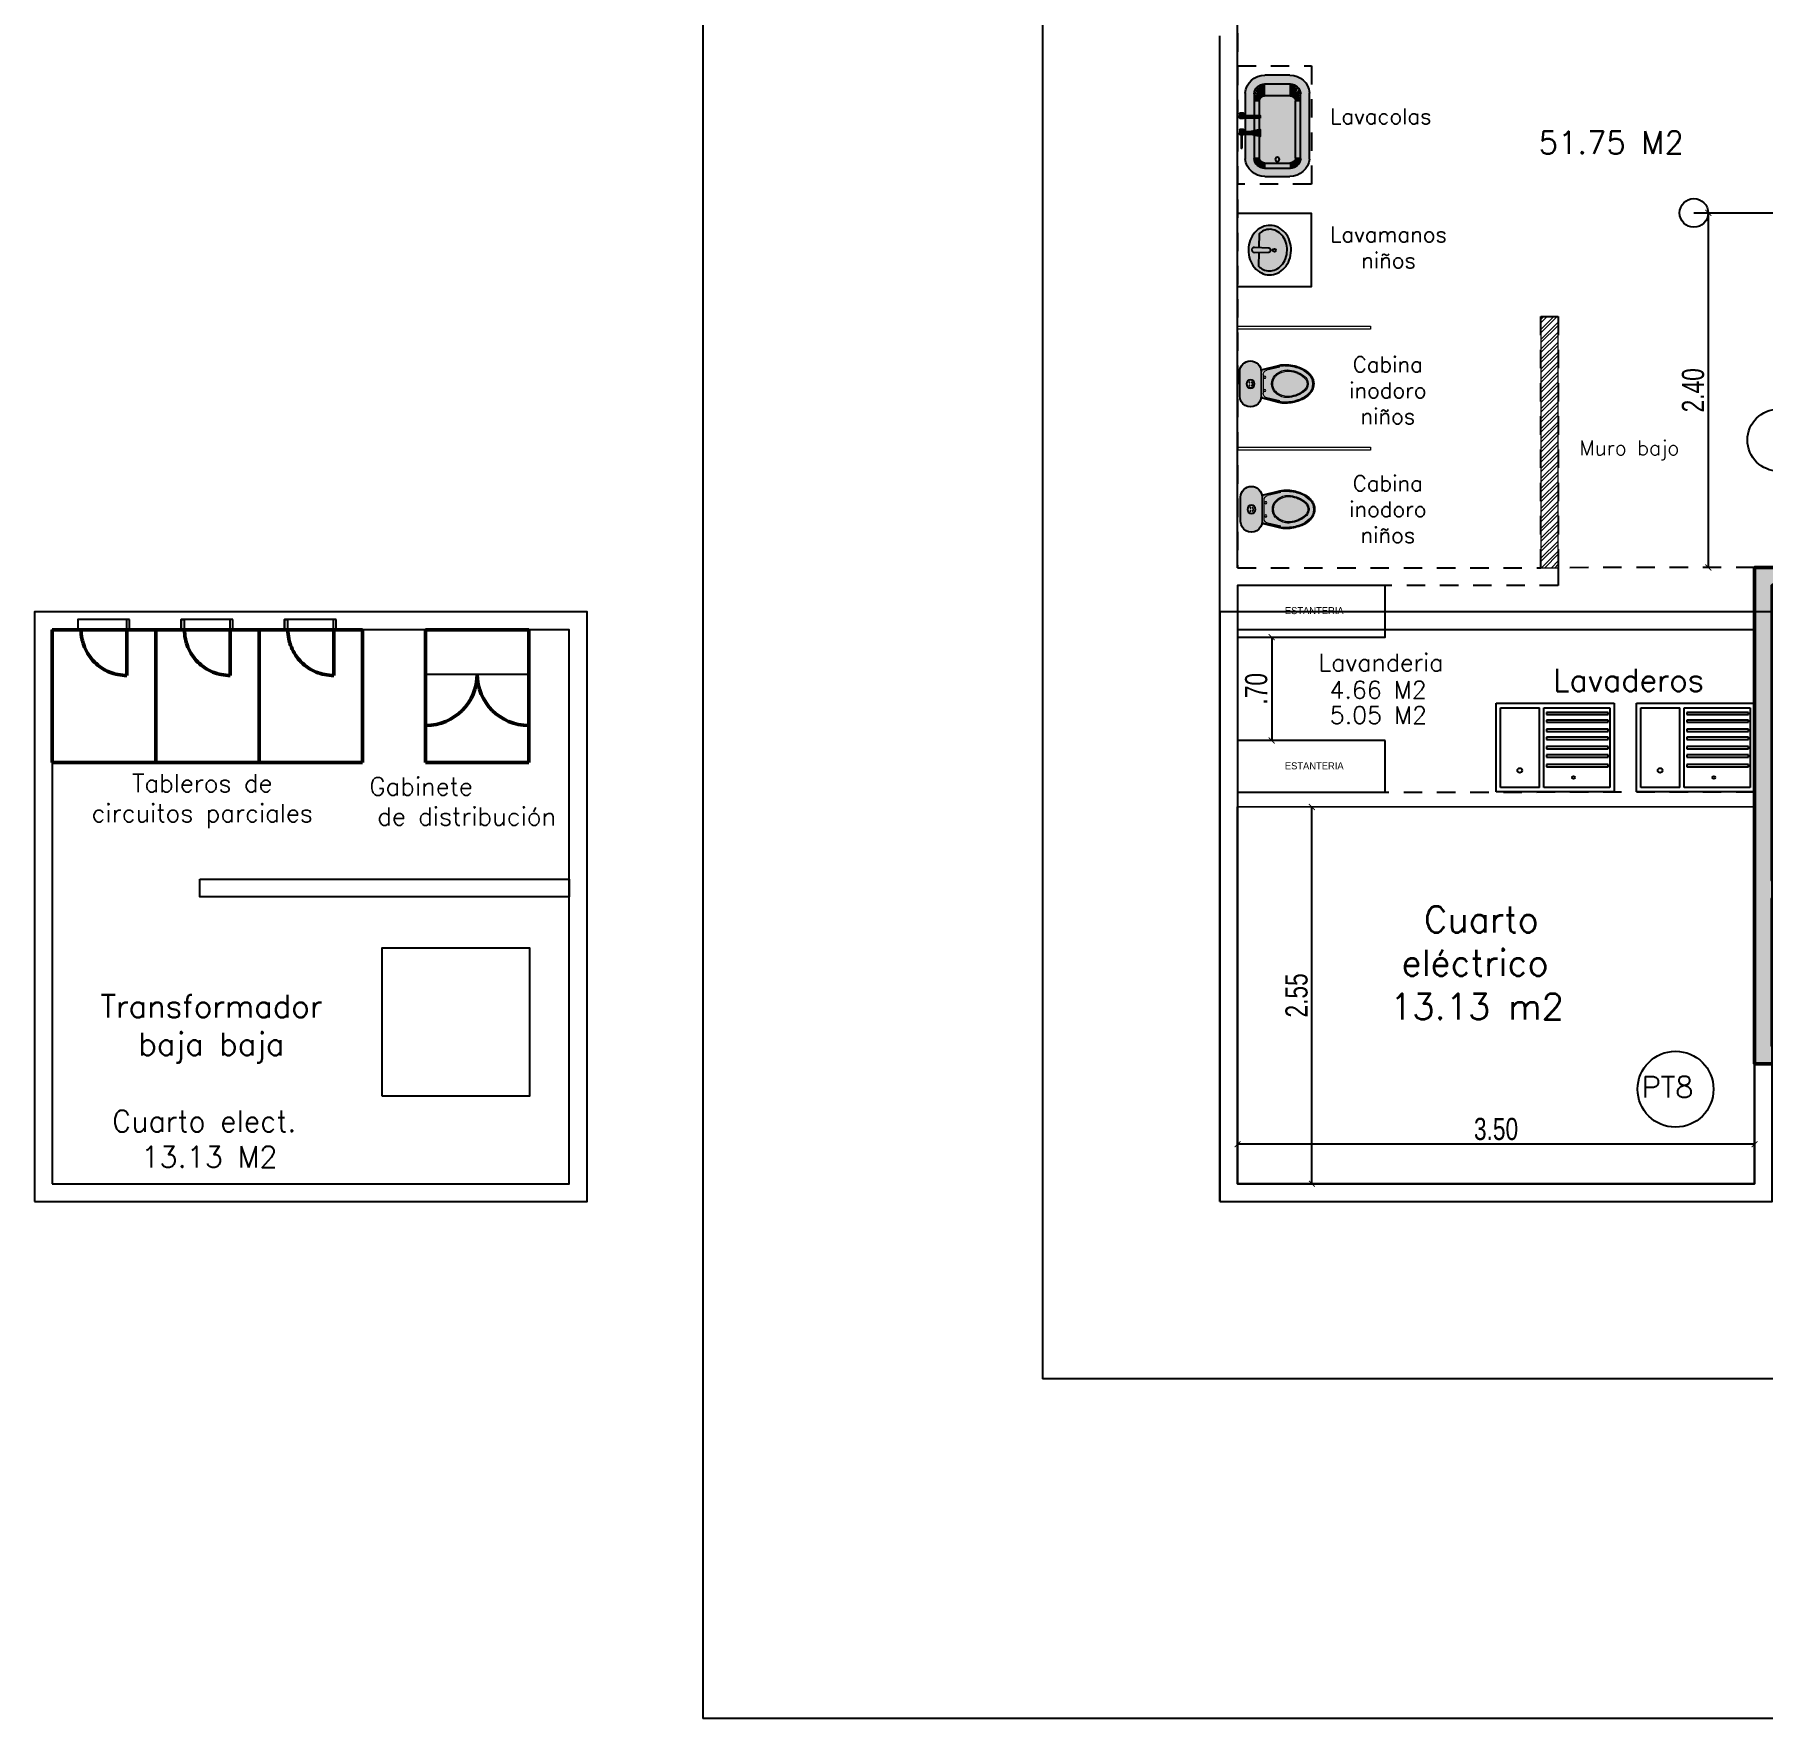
# Model space of a CAD drawing. Header units: metres. Extents: x 167 to 250, y 44 to 219.
# Drawn here: x 167.15 to 178.85, y 95.22 to 106.63 of the extents above; entities that cross this region are included whole.
import ezdxf

# ---------------------------------------------------------------- set-up
doc = ezdxf.new("R2010")
doc.units = ezdxf.units.M
for name, pattern in [('06-PT1-01$0$HIDDEN2', [0.1875, 0.125, -0.0625]), ('CONTINUA', [0]), ('HIDDEN', [9.525, 6.35, -3.175])]:
    doc.linetypes.add(name, pattern=pattern)
for name, color, linetype, lineweight in [('08', 8, 'Continuous', 0), ('A-CARP-MET', 166, 'Continuous', 13), ('A-MURO', 7, 'Continuous', 50), ('A-PLAN-ACHU1', 105, 'Continuous', 9), ('A-PLAN-ACHU5', 252, 'Continuous', 5), ('A_25-ACHURADO', 253, 'Continuous', 13), ('A_ACHURADO', 253, 'Continuous', 13), ('muros', 5, 'Continuous', 25), ('puntea', 253, '06-PT1-01$0$HIDDEN2', 25)]:
    doc.layers.add(name, color=color, linetype=linetype, lineweight=lineweight)
doc.layers.add('A_MOBILIARIO', color=8, linetype='Continuous')
doc.layers.add('A_TEXTO', color=130, linetype='Continuous')
doc.styles.add('CORDENADAS', font='romans.shx', dxfattribs={"height": 1})
doc.styles.add('ING_75', font='swisscl.ttf', dxfattribs={"height": 0.15})
doc.dimstyles.new('ESC_1_75_ING', dxfattribs={"dimtxt": 0.15, "dimasz": 0.04, "dimexe": 0, "dimexo": 0, "dimgap": 0.0263, "dimtad": 1, "dimzin": 4, "dimdsep": 46, "dimtxsty": 'ING_75', "dimblk": 'ARCHTICK', "dimcen": 0.06, "dimse1": 1, "dimse2": 1, "dimclrd": 256, "dimclre": 2, "dimclrt": 1, "dimadec": 0, "dimazin": 0, "dimtfac": 1, "dimtix": 1, "dimtmove": 2, "dimatfit": 3, "dimldrblk": 'ARCHTICK', "dimfxl": 0, "dimtvp": 1.75, "dimtolj": 1, "dimtzin": 4, "dimarcsym": 0})
pattern_1 = [(0, (0, -0.231), (0, 6.985), [5.08, -1.905]), (90, (0, -0.231), (-6.985, 4e-16), [5.08, -1.905])]
pattern_2 = [(0, (0, 0), (0, 6.985), [5.08, -1.905]), (90, (0, 0), (-6.985, 4e-16), [5.08, -1.905])]
pattern_3 = [(0, (5e-13, -0.625), (0, 6.985), [5.08, -1.905]), (90, (5e-13, -0.625), (-6.985, 4e-16), [5.08, -1.905])]

# ---------------------------------------------------------------- blocks, each defined once
blk = doc.blocks.new('Lavamanos')
at = {"layer": 'A_25-ACHURADO', "lineweight": 0, "true_color": 0xfffffe}
h = blk.add_hatch(color=7, dxfattribs=at)
edge = h.paths.add_edge_path()
edge.add_arc((-0.013, -0.261), 0.258, 109.6071, 130.6955)
edge.add_arc((-0.034, -0.237), 0.227, 130.6955, 154.2825)
edge.add_arc((-0.066, -0.221), 0.191, 154.2825, 180)
edge.add_arc((-0.066, -0.221), 0.191, 180, 205.7175)
edge.add_arc((-0.034, -0.206), 0.227, 205.7175, 229.3045)
edge.add_arc((-0.013, -0.182), 0.258, 229.3045, 250.3929)
edge.add_arc((0, -0.144), 0.299, 250.3929, 270)
edge.add_arc((0, -0.144), 0.299, 270, 289.6071)
edge.add_arc((0.013, -0.182), 0.258, 289.6071, 310.6955)
edge.add_arc((0.034, -0.206), 0.227, 310.6955, 334.2825)
edge.add_arc((0.066, -0.221), 0.191, 334.2825, 360)
edge.add_arc((0.066, -0.221), 0.191, 0, 25.7175)
edge.add_arc((0.034, -0.237), 0.227, 25.7175, 49.3045)
edge.add_arc((0.013, -0.261), 0.258, 49.3045, 70.3929)
edge.add_arc((0, -0.299), 0.299, 70.3929, 90)
edge.add_arc((0, -0.299), 0.299, 90, 109.6071)
blk.add_lwpolyline([(-0.1, -0.017, 0.092276), (-0.182, -0.065, 0.103282), (-0.238, -0.138, 0.112687), (-0.257, -0.221, 0.112687), (-0.238, -0.304, 0.103282), (-0.182, -0.378, 0.092276), (-0.1, -0.425, 0.085761), (0, -0.443, 0.085761), (0.1, -0.425, 0.092276), (0.182, -0.378, 0.103282), (0.238, -0.304, 0.112687), (0.257, -0.221, 0.112687), (0.238, -0.138, 0.103282), (0.182, -0.065, 0.092276), (0.1, -0.017, 0.085761), (0, 0, 0.085761)], format="xyb", close=True)
for points in [[(-0.024, -0.108), (-0.168, -0.108, 0.079381), (-0.201, -0.156, 0.112687), (-0.216, -0.221, 0.112687), (-0.201, -0.286, 0.103282), (-0.155, -0.347, 0.092276), (-0.086, -0.387, 0.085761), (0, -0.401, 0.085761), (0.086, -0.387, 0.092276), (0.155, -0.347, 0.103282), (0.201, -0.286, 0.112687), (0.216, -0.221, 0.112687), (0.201, -0.156, 0.079381), (0.168, -0.108), (0.024, -0.108)], [(-0.026, -0.062), (-0.021, -0.211, 1), (0.021, -0.211), (0.026, -0.062)]]:
    blk.add_lwpolyline(points, format="xyb")
blk.add_circle((0, -0.269), 0.0154)
blk.add_arc((0, -0.062), 0.0257, 356.0501, 183.9499)
blk = doc.blocks.new('*U592')
at = {"layer": 'A_MOBILIARIO', "xscale": -1, "rotation": 27.71821787196932}
blk.add_blockref('Lavamanos', (-0.103, 0.196), dxfattribs=at)
blk = doc.blocks.new('Baño Niño')
at = {"layer": 'A_ACHURADO', "true_color": 0xffffff}
h = blk.add_hatch(color=7, dxfattribs=at)
h.dxf.hatch_style = 1
h.paths.add_polyline_path([(0.083, -0.005), (-0.083, -0.005, 1), (-0.083, -0.15), (0.083, -0.15, 1)])
h.paths.add_polyline_path([(0.095, -0.15), (-0.095, -0.15), (-0.126, -0.27, 0.041632), (-0.13, -0.3, 0.015351), (-0.131, -0.311, 0.012293), (-0.13, -0.325, 0.03871), (-0.122, -0.377, 0.032417), (-0.111, -0.412, 0.004366), (-0.11, -0.415, 0.05095), (-0.09, -0.452, 0.033971), (-0.073, -0.473, 0.012034), (-0.068, -0.478, 0.07869), (-0.042, -0.496, 0.061763), (-0.015, -0.504, 0.039178), (0, -0.505, 0.039109), (0.015, -0.504, 0.089224), (0.051, -0.491, 0.068002), (0.072, -0.474, 0.003797), (0.074, -0.472, 0.030058), (0.095, -0.445, 0.050849), (0.112, -0.41, 0.027883), (0.125, -0.362, 0.043283), (0.13, -0.314, 0.046588), (0.126, -0.27)])
for points in [[(0.083, -0.15, 1), (0.083, -0.005), (-0.083, -0.005, 1), (-0.083, -0.15)], [(-0.091, -0.15), (-0.095, -0.15), (-0.126, -0.27, 0.075478), (-0.13, -0.325, 0.03871), (-0.122, -0.377, 0.043116), (-0.11, -0.415, 0.05095), (-0.09, -0.452, 0.051053), (-0.068, -0.478, 0.086604), (-0.042, -0.496, 0.061763), (-0.015, -0.504, 0.08632), (0.015, -0.504, 0.089224), (0.051, -0.491, 0.08292), (0.074, -0.472, 0.030058), (0.095, -0.445, 0.064909), (0.112, -0.41, 0.02795), (0.125, -0.362, 0.059134), (0.13, -0.314, 0.046588), (0.126, -0.27), (0.095, -0.15), (0.091, -0.15)]]:
    blk.add_lwpolyline(points, format="xyb")
at = {"layer": '08'}
for p, q in [((-0.095, -0.15), (-0.126, -0.27)), ((-0.12, -0.276), (-0.091, -0.15)), ((-0.114, -0.277), (-0.093, -0.188)), ((-0.095, -0.15), (0.095, -0.15)), ((0.086, -0.15), (-0.086, -0.15)), ((-0.063, -0.163), (0.063, -0.163)), ((0.12, -0.276), (0.091, -0.15)), ((0.114, -0.277), (0.093, -0.188))]:
    blk.add_line(p, q, dxfattribs=at)
blk.add_lwpolyline([(-0.012, -0.086, -1), (-0.01, -0.084, 0.532505), (0.01, -0.084, -1), (0.012, -0.086, -0.532505)], format="xyb", close=True, dxfattribs=at)
for centre, radius in [((0, -0.078), 0.03), ((0, -0.078), 0.025), ((-0.01, -0.071), 0.00261), ((0.01, -0.071), 0.00261), ((-0.045, -0.175), 0.00691), ((0.045, -0.175), 0.00691)]:
    blk.add_circle(centre, radius, dxfattribs=at)
for centre, radius, start, end in [((-0.063, -0.194), 0.0306, 90, 168.2955), ((-0.001, -0.305), 0.0849, 90.22, 132.0881), ((-0.001, -0.305), 0.0773, 90.22, 132.1143), ((-0.001, -0.305), 0.0849, 47.9119, 89.78), ((-0.001, -0.305), 0.0773, 47.8857, 89.78), ((0.063, -0.194), 0.0306, 11.7045, 90), ((0.05, -0.311), 0.181, 166.7026, 180), ((0.153, -0.309), 0.283, 180.4, 201.2568), ((0.05, -0.311), 0.174, 168.2955, 180), ((0.153, -0.309), 0.276, 180.4107, 201.2568), ((-0.001, -0.325), 0.0938, 169.7483, 190.0458), ((0.015, -0.324), 0.109, 131.5556, 171.5984), ((0.129, -0.314), 0.224, 187.0265, 201.9681), ((-0.001, -0.325), 0.0862, 169.6666, 190.1778), ((0.015, -0.324), 0.101, 131.5355, 171.6682), ((0.129, -0.314), 0.217, 186.9727, 201.9889), ((-0.017, -0.324), 0.101, 8.3318, 48.4645), ((-0.017, -0.324), 0.109, 8.4016, 48.4444), ((-0.131, -0.314), 0.217, 338.0111, 353.0273), ((-0.131, -0.314), 0.224, 338.0319, 352.9735), ((-0.001, -0.325), 0.0862, 349.8222, 10.3334), ((-0.001, -0.325), 0.0938, 349.9542, 10.2517), ((-0.153, -0.309), 0.276, 338.7432, 359.5893), ((-0.153, -0.309), 0.283, 338.7432, 359.6), ((-0.05, -0.311), 0.174, 0, 11.7045), ((-0.05, -0.311), 0.181, 0, 13.2974), ((0.067, -0.343), 0.191, 201.2568, 223.2845), ((0.067, -0.343), 0.184, 201.2568, 223.2845), ((0.06, -0.345), 0.148, 200.788, 223.4696), ((0.06, -0.345), 0.141, 200.7562, 223.6176), ((-0.01, -0.417), 0.0481, 218.1678, 253.4343), ((-0.01, -0.417), 0.0405, 217.6826, 254.1454), ((0, -0.411), 0.0572, 245.849, 268.9719), ((0, -0.411), 0.0496, 245.2602, 268.9719), ((-0.002, -0.411), 0.0496, 271.0281, 294.7398), ((-0.002, -0.411), 0.0572, 271.0281, 294.151), ((0.008, -0.417), 0.0405, 285.8546, 322.3174), ((0.008, -0.417), 0.0481, 286.5657, 321.8322), ((-0.062, -0.345), 0.141, 316.3824, 339.2438), ((-0.062, -0.345), 0.148, 316.5304, 339.212), ((-0.067, -0.343), 0.184, 316.7155, 338.7432), ((-0.067, -0.343), 0.191, 316.7155, 338.7432), ((0, -0.406), 0.0993, 223.2845, 270), ((0, -0.406), 0.0919, 223.2845, 270), ((0, -0.406), 0.0919, 270, 316.7155), ((0, -0.406), 0.0993, 270, 316.7155)]:
    blk.add_arc(centre, radius, start, end, dxfattribs=at)
blk = doc.blocks.new('_ArchTick')
at = {"color": 0, "linetype": 'ByBlock', "const_width": 0.15}
blk.add_lwpolyline([(-0.5, -0.5), (0.5, 0.5)], dxfattribs=at)
blk = doc.blocks.new('*D632')
at = {"layer": 'Defpoints', "color": 0, "transparency": 16777216}
for p in [(175.292, 101.396), (175.796, 101.396), (175.293, 98.845)]:
    blk.add_point(p, dxfattribs=at)
at = {"layer": 'muros', "lineweight": -2, "transparency": 16777216}
blk.add_line((175.796, 98.845), (175.796, 101.396), dxfattribs=at)
at = {"layer": 'muros', "lineweight": -2, "transparency": 16777216, "xscale": 0.04, "yscale": 0.04, "zscale": 0.04}
for p, rotation in [((175.796, 101.396), 90), ((175.796, 98.845), 270)]:
    blk.add_blockref('_ArchTick', p, dxfattribs=dict(at, rotation=rotation))
at = {"layer": 'muros', "color": 1, "transparency": 16777216, "insert": (175.693, 100.12), "char_height": 0.15, "attachment_point": 5, "rotation": 90, "style": 'ING_75'}
blk.add_mtext('\\A1;2.55', dxfattribs=at)
blk = doc.blocks.new('*D653')
at = {"layer": 'Defpoints', "color": 0, "transparency": 16777216}
for p in [(175.293, 99.112), (175.293, 98.845), (178.793, 98.845)]:
    blk.add_point(p, dxfattribs=at)
at = {"layer": 'muros', "lineweight": -2, "transparency": 16777216}
blk.add_line((178.793, 99.112), (175.293, 99.112), dxfattribs=at)
at = {"layer": 'muros', "lineweight": -2, "transparency": 16777216, "xscale": 0.04, "yscale": 0.04, "zscale": 0.04, "rotation": 180}
blk.add_blockref('_ArchTick', (175.293, 99.112), dxfattribs=at)
at = {"layer": 'muros', "lineweight": -2, "transparency": 16777216, "xscale": 0.04, "yscale": 0.04, "zscale": 0.04}
blk.add_blockref('_ArchTick', (178.793, 99.112), dxfattribs=at)
at = {"layer": 'muros', "color": 1, "transparency": 16777216, "insert": (177.043, 99.215), "char_height": 0.15, "attachment_point": 5, "style": 'ING_75'}
blk.add_mtext('\\A1;3.50', dxfattribs=at)
blk = doc.blocks.new('LAVACOLAS PLANTA')
at = {"layer": 'A_MOBILIARIO', "true_color": 0xffffff}
h = blk.add_hatch(color=7, dxfattribs=at)
h.dxf.hatch_style = 1
h.paths.add_polyline_path([(3251.922, 1626.707), (3251.286, 1626.707, 0.396254), (3251.113, 1626.517), (3251.113, 1626.274, 0.395263), (3251.285, 1626.085), (3251.924, 1626.084, 0.377674), (3252.093, 1626.276), (3252.093, 1626.516, 0.382911)])
h = blk.add_hatch(color=7, dxfattribs=at)
h.dxf.hatch_style = 1
h.paths.add_polyline_path([(3251.489, 1626.759), (3251.481, 1626.759), (3251.481, 1626.724), (3251.489, 1626.724)])
h = blk.add_hatch(dxfattribs=at)
h.set_pattern_fill('ANGLE')
h.set_pattern_definition(pattern_1)
h.paths.add_polyline_path([(3251.489, 1626.718), (3251.481, 1626.718), (3251.481, 1626.683), (3251.489, 1626.683)])
h = blk.add_hatch(dxfattribs=at)
h.set_pattern_fill('ANGLE')
h.set_pattern_definition(pattern_3)
h.paths.add_polyline_path([(3251.489, 1626.718), (3251.481, 1626.718), (3251.481, 1626.683), (3251.489, 1626.683)])
h = blk.add_hatch(color=7, dxfattribs=at)
h.dxf.hatch_style = 1
h.paths.add_polyline_path([(3251.503, 1626.759), (3251.489, 1626.759), (3251.489, 1626.724), (3251.503, 1626.724)])
h = blk.add_hatch(dxfattribs=at)
h.set_pattern_fill('ANGLE')
h.set_pattern_definition(pattern_1)
h.paths.add_polyline_path([(3251.503, 1626.718), (3251.489, 1626.718), (3251.489, 1626.683), (3251.503, 1626.683)])
h = blk.add_hatch(dxfattribs=at)
h.set_pattern_fill('ANGLE')
h.set_pattern_definition(pattern_3)
h.paths.add_polyline_path([(3251.503, 1626.718), (3251.489, 1626.718), (3251.489, 1626.683), (3251.503, 1626.683)])
h = blk.add_hatch(color=7, dxfattribs=at)
h.dxf.hatch_style = 1
h.paths.add_polyline_path([(3251.53, 1626.759), (3251.503, 1626.759), (3251.503, 1626.724), (3251.53, 1626.724)])
h = blk.add_hatch(color=7, dxfattribs=at)
h.dxf.hatch_style = 1
h.paths.add_polyline_path([(3251.53, 1626.724), (3251.503, 1626.724), (3251.503, 1626.561), (3251.53, 1626.561)])
h = blk.add_hatch(dxfattribs=at)
h.set_pattern_fill('ANGLE')
h.set_pattern_definition(pattern_1)
h.paths.add_polyline_path([(3251.53, 1626.718), (3251.503, 1626.718), (3251.503, 1626.683), (3251.53, 1626.683)])
h = blk.add_hatch(dxfattribs=at)
h.set_pattern_fill('ANGLE')
h.set_pattern_definition(pattern_3)
h.paths.add_polyline_path([(3251.53, 1626.718), (3251.503, 1626.718), (3251.503, 1626.683), (3251.53, 1626.683)])
h = blk.add_hatch(color=7, dxfattribs=at)
h.dxf.hatch_style = 1
h.paths.add_polyline_path([(3251.645, 1626.759), (3251.638, 1626.759), (3251.638, 1626.724), (3251.645, 1626.724)])
h = blk.add_hatch(dxfattribs=at)
h.set_pattern_fill('ANGLE')
h.set_pattern_definition(pattern_1)
h.paths.add_polyline_path([(3251.645, 1626.718), (3251.638, 1626.718), (3251.638, 1626.683), (3251.645, 1626.683)])
h = blk.add_hatch(dxfattribs=at)
h.set_pattern_fill('ANGLE')
h.set_pattern_definition(pattern_3)
h.paths.add_polyline_path([(3251.645, 1626.718), (3251.638, 1626.718), (3251.638, 1626.683), (3251.645, 1626.683)])
h = blk.add_hatch(color=7, dxfattribs=at)
h.dxf.hatch_style = 1
h.paths.add_polyline_path([(3251.659, 1626.759), (3251.645, 1626.759), (3251.645, 1626.724), (3251.659, 1626.724)])
h = blk.add_hatch(dxfattribs=at)
h.set_pattern_fill('ANGLE')
h.set_pattern_definition(pattern_1)
h.paths.add_polyline_path([(3251.659, 1626.718), (3251.645, 1626.718), (3251.645, 1626.683), (3251.659, 1626.683)])
h = blk.add_hatch(dxfattribs=at)
h.set_pattern_fill('ANGLE')
h.set_pattern_definition(pattern_3)
h.paths.add_polyline_path([(3251.659, 1626.718), (3251.645, 1626.718), (3251.645, 1626.683), (3251.659, 1626.683)])
h = blk.add_hatch(color=7, dxfattribs=at)
h.dxf.hatch_style = 1
h.paths.add_polyline_path([(3251.686, 1626.759), (3251.659, 1626.759), (3251.659, 1626.724), (3251.686, 1626.724)])
h = blk.add_hatch(color=7, dxfattribs=at)
h.dxf.hatch_style = 1
h.paths.add_polyline_path([(3251.686, 1626.724), (3251.659, 1626.724), (3251.659, 1626.65), (3251.686, 1626.65)])
h = blk.add_hatch(dxfattribs=at)
h.set_pattern_fill('ANGLE')
h.set_pattern_definition(pattern_1)
h.paths.add_polyline_path([(3251.686, 1626.718), (3251.659, 1626.718), (3251.659, 1626.683), (3251.686, 1626.683)])
h = blk.add_hatch(dxfattribs=at)
h.set_pattern_fill('ANGLE')
h.set_pattern_definition(pattern_3)
h.paths.add_polyline_path([(3251.686, 1626.718), (3251.659, 1626.718), (3251.659, 1626.683), (3251.686, 1626.683)])
h = blk.add_hatch(color=7, dxfattribs=at)
h.dxf.hatch_style = 1
h.paths.add_polyline_path([(3251.82, 1626.745), (3251.686, 1626.745), (3251.686, 1626.737), (3251.82, 1626.737)])
h = blk.add_hatch(dxfattribs=at)
h.set_pattern_fill('ANGLE')
h.set_pattern_definition(pattern_2)
h.paths.add_polyline_path([(3252.063, 1626.522, 0.386522), (3251.924, 1626.671), (3251.291, 1626.671, 0.394923), (3251.15, 1626.52), (3251.15, 1626.271, 0.390683), (3251.288, 1626.121), (3251.924, 1626.121, 0.394857), (3252.063, 1626.274)])
h = blk.add_hatch(dxfattribs=at)
h.set_pattern_fill('ANGLE')
h.set_pattern_definition(pattern_2)
h.paths.add_polyline_path([(3252.063, 1626.517, 0.395749), (3251.924, 1626.671), (3251.289, 1626.671, 0.397231), (3251.15, 1626.517), (3251.15, 1626.274, 0.395787), (3251.288, 1626.121), (3251.924, 1626.121, 0.394857), (3252.063, 1626.274)])
h = blk.add_hatch(dxfattribs=at)
h.set_pattern_fill('ANGLE')
h.set_pattern_definition(pattern_1)
h.paths.add_polyline_path([(3251.53, 1626.683), (3251.503, 1626.683), (3251.503, 1626.52), (3251.53, 1626.52)])
h = blk.add_hatch(dxfattribs=at)
h.set_pattern_fill('ANGLE')
h.set_pattern_definition(pattern_3)
h.paths.add_polyline_path([(3251.53, 1626.683), (3251.503, 1626.683), (3251.503, 1626.52), (3251.53, 1626.52)])
h = blk.add_hatch(color=7, dxfattribs=at)
h.dxf.hatch_style = 1
h.paths.add_polyline_path([(3251.686, 1626.65), (3251.659, 1626.65), (3251.643, 1626.576), (3251.702, 1626.576)])
h = blk.add_hatch(dxfattribs=at)
h.set_pattern_fill('ANGLE')
h.set_pattern_definition(pattern_1)
h.paths.add_polyline_path([(3251.686, 1626.609), (3251.659, 1626.609), (3251.643, 1626.535), (3251.702, 1626.535)])
h = blk.add_hatch(dxfattribs=at)
h.set_pattern_fill('ANGLE')
h.set_pattern_definition(pattern_3)
h.paths.add_polyline_path([(3251.686, 1626.609), (3251.659, 1626.609), (3251.643, 1626.535), (3251.702, 1626.535)])
h = blk.add_hatch(color=7, dxfattribs=at)
h.dxf.hatch_style = 1
h.paths.add_polyline_path([(3251.702, 1626.576), (3251.643, 1626.576), (3251.643, 1626.56), (3251.702, 1626.56)])
h = blk.add_hatch(dxfattribs=at)
h.set_pattern_fill('ANGLE')
h.set_pattern_definition(pattern_1)
h.paths.add_polyline_path([(3251.686, 1626.683), (3251.659, 1626.683), (3251.659, 1626.609), (3251.686, 1626.609)])
h = blk.add_hatch(dxfattribs=at)
h.set_pattern_fill('ANGLE')
h.set_pattern_definition(pattern_3)
h.paths.add_polyline_path([(3251.686, 1626.683), (3251.659, 1626.683), (3251.659, 1626.609), (3251.686, 1626.609)])
h = blk.add_hatch(dxfattribs=at)
h.set_pattern_fill('ANGLE')
h.set_pattern_definition(pattern_1)
h.paths.add_polyline_path([(3251.82, 1626.704), (3251.686, 1626.704), (3251.686, 1626.696), (3251.82, 1626.696)])
h = blk.add_hatch(dxfattribs=at)
h.set_pattern_fill('ANGLE')
h.set_pattern_definition(pattern_3)
h.paths.add_polyline_path([(3251.82, 1626.704), (3251.686, 1626.704), (3251.686, 1626.696), (3251.82, 1626.696)])
h = blk.add_hatch(dxfattribs=at)
h.set_pattern_fill('ANGLE')
h.set_pattern_definition(pattern_1)
h.paths.add_polyline_path([(3251.702, 1626.535), (3251.643, 1626.535), (3251.643, 1626.519), (3251.702, 1626.519)])
h = blk.add_hatch(dxfattribs=at)
h.set_pattern_fill('ANGLE')
h.set_pattern_definition(pattern_3)
h.paths.add_polyline_path([(3251.702, 1626.535), (3251.643, 1626.535), (3251.643, 1626.519), (3251.702, 1626.519)])
at = {"layer": 'A_MOBILIARIO'}
for points in [[(3251.286, 1626.707), (3251.503, 1626.707)], [(3251.53, 1626.707), (3251.659, 1626.707)], [(3251.686, 1626.65), (3251.686, 1626.759), (3251.659, 1626.759), (3251.659, 1626.65)], [(3251.686, 1626.707), (3251.922, 1626.707)], [(3251.316, 1626.535), (3251.205, 1626.552)], [(3251.319, 1626.544), (3251.213, 1626.571)], [(3251.323, 1626.55), (3251.229, 1626.592)], [(3251.327, 1626.554), (3251.253, 1626.609)], [(3251.333, 1626.56), (3251.274, 1626.617)], [(3251.292, 1626.621), (3251.503, 1626.621)], [(3251.34, 1626.565), (3251.3, 1626.621)], [(3251.349, 1626.568), (3251.323, 1626.621)], [(3251.356, 1626.57), (3251.345, 1626.621)], [(3251.361, 1626.571), (3251.361, 1626.621)], [(3251.361, 1626.571), (3251.503, 1626.571)], [(3251.53, 1626.621), (3251.653, 1626.621)], [(3251.53, 1626.571), (3251.643, 1626.571)], [(3251.643, 1626.576), (3251.659, 1626.65)], [(3251.659, 1626.65), (3251.686, 1626.65)], [(3251.659, 1626.576), (3251.686, 1626.576)], [(3251.702, 1626.576), (3251.686, 1626.65)], [(3251.693, 1626.621), (3251.92, 1626.621)], [(3251.702, 1626.571), (3251.916, 1626.571)], [(3251.919, 1626.571), (3251.919, 1626.621)], [(3251.923, 1626.57), (3251.934, 1626.619)], [(3251.931, 1626.568), (3251.953, 1626.613)], [(3251.939, 1626.565), (3251.968, 1626.604)], [(3251.946, 1626.56), (3251.981, 1626.594)], [(3251.952, 1626.554), (3251.991, 1626.583)], [(3251.956, 1626.55), (3252, 1626.57)], [(3251.96, 1626.544), (3252.007, 1626.556)], [(3251.963, 1626.535), (3252.011, 1626.542)], [(3251.113, 1626.274), (3251.113, 1626.517)], [(3251.2, 1626.27), (3251.2, 1626.522)], [(3251.314, 1626.521), (3251.2, 1626.522)], [(3251.314, 1626.528), (3251.201, 1626.536)], [(3251.314, 1626.267), (3251.314, 1626.519)], [(3251.963, 1626.522), (3251.963, 1626.27)], [(3251.965, 1626.528), (3252.013, 1626.532)], [(3251.966, 1626.521), (3252.013, 1626.521)], [(3252.013, 1626.522), (3252.013, 1626.27)], [(3252.093, 1626.517), (3252.093, 1626.274)], [(3251.314, 1626.27), (3251.2, 1626.27)], [(3251.314, 1626.263), (3251.201, 1626.255)], [(3251.316, 1626.256), (3251.205, 1626.24)], [(3251.319, 1626.248), (3251.213, 1626.221)], [(3251.323, 1626.241), (3251.229, 1626.2)], [(3251.327, 1626.237), (3251.253, 1626.183)], [(3251.333, 1626.232), (3251.274, 1626.174)], [(3251.34, 1626.227), (3251.3, 1626.171)], [(3251.349, 1626.223), (3251.323, 1626.171)], [(3251.356, 1626.221), (3251.345, 1626.171)], [(3251.916, 1626.221), (3251.361, 1626.221)], [(3251.361, 1626.171), (3251.361, 1626.221)], [(3251.919, 1626.171), (3251.919, 1626.221)], [(3251.923, 1626.221), (3251.934, 1626.173)], [(3251.931, 1626.223), (3251.953, 1626.179)], [(3251.939, 1626.227), (3251.968, 1626.187)], [(3251.946, 1626.232), (3251.981, 1626.198)], [(3251.952, 1626.237), (3251.991, 1626.209)], [(3251.956, 1626.241), (3252, 1626.222)], [(3251.96, 1626.248), (3252.007, 1626.236)], [(3251.963, 1626.256), (3252.011, 1626.249)], [(3251.965, 1626.263), (3252.013, 1626.26)], [(3251.966, 1626.27), (3252.013, 1626.27)], [(3251.924, 1626.084), (3251.285, 1626.085)], [(3251.92, 1626.171), (3251.292, 1626.171)]]:
    blk.add_lwpolyline(points, dxfattribs=at)
for points in [[(3251.53, 1626.759), (3251.53, 1626.724), (3251.481, 1626.724), (3251.481, 1626.759)], [(3251.481, 1626.759), (3251.481, 1626.724), (3251.489, 1626.724), (3251.489, 1626.759)], [(3251.53, 1626.561), (3251.53, 1626.759), (3251.503, 1626.759), (3251.503, 1626.561)], [(3251.638, 1626.759), (3251.638, 1626.724), (3251.645, 1626.724), (3251.645, 1626.759)], [(3251.686, 1626.759), (3251.686, 1626.724), (3251.638, 1626.724), (3251.638, 1626.759)], [(3251.82, 1626.737), (3251.686, 1626.737), (3251.686, 1626.745), (3251.82, 1626.745)], [(3251.643, 1626.576), (3251.702, 1626.576), (3251.702, 1626.56), (3251.643, 1626.56)]]:
    blk.add_lwpolyline(points, close=True, dxfattribs=at)
blk.add_circle((3251.928, 1626.396), 0.0199, dxfattribs=at)
for centre, radius, start, end in [((3251.301, 1626.52), 0.188, 94.3534, 180.8181), ((3251.901, 1626.516), 0.192, 0.4751, 83.8077), ((3251.301, 1626.52), 0.101, 94.641, 181.0131), ((3251.365, 1626.52), 0.0511, 94.641, 181.0131), ((3251.912, 1626.52), 0.0511, 358.9869, 85.359), ((3251.912, 1626.52), 0.101, 358.9869, 85.359), ((3251.301, 1626.271), 0.188, 178.9869, 265.359), ((3251.301, 1626.271), 0.101, 178.9869, 265.359), ((3251.365, 1626.271), 0.0511, 178.9869, 265.359), ((3251.912, 1626.271), 0.0511, 274.641, 1.0131), ((3251.912, 1626.271), 0.101, 274.641, 1.0131), ((3251.9, 1626.276), 0.193, 277.239, 359.6001)]:
    blk.add_arc(centre, radius, start, end, dxfattribs=at)
blk = doc.blocks.new('gbgbgbg')
at = {"layer": 'muros', "color": 114, "true_color": 0x139b48}
for p, q in [((249.638, 58.976), (250.238, 58.976)), ((249.638, 58.176), (249.638, 58.976)), ((249.668, 58.946), (250.208, 58.946)), ((249.668, 58.683), (249.668, 58.946)), ((250.208, 58.946), (250.208, 58.683)), ((250.238, 58.976), (250.238, 58.176)), ((249.668, 58.683), (250.208, 58.683)), ((249.668, 58.206), (249.668, 58.653)), ((249.668, 58.653), (250.208, 58.653)), ((250.208, 58.653), (250.208, 58.206)), ((249.823, 58.634), (249.808, 58.634)), ((249.808, 58.634), (249.808, 58.217)), ((249.823, 58.217), (249.823, 58.634)), ((249.888, 58.634), (249.872, 58.634)), ((249.872, 58.634), (249.872, 58.217)), ((249.888, 58.217), (249.888, 58.634)), ((249.945, 58.634), (249.93, 58.634)), ((249.93, 58.634), (249.93, 58.217)), ((249.945, 58.217), (249.945, 58.634)), ((250.008, 58.634), (249.992, 58.634)), ((249.992, 58.634), (249.992, 58.217)), ((250.008, 58.217), (250.008, 58.634)), ((250.062, 58.634), (250.046, 58.634)), ((250.046, 58.634), (250.046, 58.217)), ((250.062, 58.217), (250.062, 58.634)), ((250.124, 58.634), (250.109, 58.634)), ((250.109, 58.634), (250.109, 58.217)), ((250.124, 58.217), (250.124, 58.634)), ((250.176, 58.634), (250.161, 58.634)), ((250.161, 58.634), (250.161, 58.217)), ((250.176, 58.217), (250.176, 58.634)), ((250.238, 58.176), (249.638, 58.176)), ((250.208, 58.206), (249.668, 58.206)), ((249.808, 58.217), (249.823, 58.217)), ((249.872, 58.217), (249.888, 58.217)), ((249.93, 58.217), (249.945, 58.217)), ((249.992, 58.217), (250.008, 58.217)), ((250.046, 58.217), (250.062, 58.217)), ((250.109, 58.217), (250.124, 58.217)), ((250.161, 58.217), (250.176, 58.217))]:
    blk.add_line(p, q, dxfattribs=at)
for centre, radius in [((249.783, 58.816), 0.0158), ((249.735, 58.452), 0.00912)]:
    blk.add_circle(centre, radius, dxfattribs=at)
blk = doc.blocks.new('*D822')
at = {"layer": 'Defpoints', "color": 0, "transparency": 16777216}
for p in [(175.293, 102.546), (175.293, 101.846), (175.524, 101.846)]:
    blk.add_point(p, dxfattribs=at)
at = {"layer": 'muros', "lineweight": -2, "transparency": 16777216}
blk.add_line((175.524, 102.546), (175.524, 101.846), dxfattribs=at)
at = {"layer": 'muros', "lineweight": -2, "transparency": 16777216, "xscale": 0.04, "yscale": 0.04, "zscale": 0.04}
for p, rotation in [((175.524, 102.546), 90), ((175.524, 101.846), 270)]:
    blk.add_blockref('_ArchTick', p, dxfattribs=dict(at, rotation=rotation))
at = {"layer": 'muros', "color": 1, "transparency": 16777216, "insert": (175.42, 102.196), "char_height": 0.15, "attachment_point": 5, "rotation": 90, "style": 'ING_75'}
blk.add_mtext('\\A1;.70', dxfattribs=at)
blk = doc.blocks.new('*D869')
at = {"layer": 'Defpoints', "color": 0, "transparency": 16777216}
for p in [(178.955, 105.418), (178.48, 103.017), (178.955, 103.017)]:
    blk.add_point(p, dxfattribs=at)
at = {"layer": 'muros', "lineweight": -2, "transparency": 16777216}
blk.add_line((178.48, 105.418), (178.48, 103.017), dxfattribs=at)
at = {"layer": 'muros', "lineweight": -2, "transparency": 16777216, "xscale": 0.04, "yscale": 0.04, "zscale": 0.04}
for p, rotation in [((178.48, 105.418), 90), ((178.48, 103.017), 270)]:
    blk.add_blockref('_ArchTick', p, dxfattribs=dict(at, rotation=rotation))
at = {"layer": 'muros', "color": 1, "transparency": 16777216, "insert": (178.377, 104.217), "char_height": 0.15, "attachment_point": 5, "rotation": 90, "style": 'ING_75'}
blk.add_mtext('\\A1;2.40', dxfattribs=at)

msp = doc.modelspace()

# ---------------------------------------------------------------- hatches: boundary and pattern name
at = {"layer": 'A-PLAN-ACHU1', "true_color": 0xc7c8ca}
h = msp.add_hatch(dxfattribs=at)
h.set_pattern_fill('ANSI32', color=9, scale=0.005)
h.set_pattern_definition([(45, (-2.379753, 0), (-0.03367596, 0.03367596), []), (45, (-2.357302, 0), (-0.03367596, 0.03367596), [])])
h.paths.add_polyline_path([(177.463, 104.716), (177.347, 104.716), (177.347, 103.016), (177.463, 103.016)])
at = {"layer": 'A-PLAN-ACHU5'}
h = msp.add_hatch(dxfattribs=at)
h.set_pattern_fill('AR-CONC', color=256, scale=0.0005, angle=180)
h.set_pattern_definition([(230, (201.54908, -81.53634), (-0.091092334, 0.007969543), [0.009525, -0.104775]), (175, (201.54908, -81.53634), (0.01762171, -0.095528423), [0.00762, -0.08382029]), (280.451445, (201.54149, -81.53567), (-0.073470624, -0.087558876), [0.008095004, -0.08904512]), (226.1842, (201.54908, -81.56174), (-0.13553952, 0.021021164), [0.0142875, -0.1571625]), (276.63556, (201.53779, -81.55998), (-0.11870207, -0.12371306), [0.01214251, -0.1335678]), (171.18415, (201.54908, -81.56174), (-0.11870207, -0.12371306), [0.01142998, -0.12572987]), (201, (201.53638, -81.55539), (-0.075807196, 0.0511326), [0.009525, -0.104775]), (146, (201.53638, -81.55539), (-0.030901014, -0.092093983), [0.00762, -0.08382]), (251.451445, (201.53006, -81.551126), (-0.10670821, -0.040961384), [0.008095004, -0.08904497]), (217.5, (201.54908, -81.536337), (-0.0015443016, -0.0422775194), [0, -0.082804, 0, -0.08509, 0, -0.0841375]), (187.5, (201.54908, -81.536337), (-0.033409831, -0.050090287), [0, -0.048514, 0, -0.080899, 0, -0.0320675]), (147.5, (201.577402, -81.536337), (-0.0677952976, 0.002864372), [0, -0.03175, 0, -0.09906, 0, -0.131445]), (137.5, (201.5901, -81.536337), (-0.07406459, -0.012713246), [0, -0.041275, 0, -0.065786, 0, -0.093345])])
h.paths.add_polyline_path([(180.113, 100.897), (178.913, 100.897), (178.913, 102.897), (180.163, 102.897), (180.163, 103.017), (178.793, 103.017), (178.793, 99.657), (179.993, 99.657), (179.993, 98.725), (180.463, 98.725), (180.463, 98.845), (180.113, 98.845), (180.113, 99.777), (178.913, 99.777), (178.913, 100.777), (180.113, 100.777)])
h.paths.add_polyline_path([(180.813, 98.845), (180.613, 98.845), (180.613, 98.725), (180.813, 98.725)])
h.paths.add_polyline_path([(181.163, 98.845), (180.963, 98.845), (180.963, 98.725), (181.163, 98.725)])
h.paths.add_polyline_path([(181.513, 98.845), (181.313, 98.845), (181.313, 98.725), (181.513, 98.725)], flags=17)
h.paths.add_polyline_path([(182.533, 103.017), (181.163, 103.017), (181.163, 102.897), (182.413, 102.897), (182.413, 100.897), (181.413, 100.897), (181.413, 100.777), (182.413, 100.777), (182.413, 98.845), (181.663, 98.845), (181.663, 98.725), (182.533, 98.725)])

# ---------------------------------------------------------------- linework, layer by layer
at = {"color": 1, "ltscale": 0.2, "true_color": 0xff0f0f}
msp.add_lwpolyline([(175.292, 105.417), (175.792, 105.417), (175.792, 104.917), (175.292, 104.917)], close=True, dxfattribs=at)
at = {"color": 3}
for points in [[(167.791, 102.666), (167.441, 102.666), (167.441, 102.596), (167.791, 102.596)], [(167.791, 102.666), (167.771, 102.666), (167.771, 102.596), (167.791, 102.596)], [(168.491, 102.666), (168.141, 102.666), (168.141, 102.596), (168.491, 102.596)], [(168.141, 102.666), (168.161, 102.666), (168.161, 102.596), (168.141, 102.596)], [(168.491, 102.666), (168.471, 102.666), (168.471, 102.596), (168.491, 102.596)], [(169.191, 102.666), (168.841, 102.666), (168.841, 102.596), (169.191, 102.596)], [(168.841, 102.666), (168.861, 102.666), (168.861, 102.596), (168.841, 102.596)], [(169.191, 102.666), (169.171, 102.666), (169.171, 102.596), (169.191, 102.596)], [(170.494, 102.596), (169.798, 102.596), (169.798, 102.296), (170.494, 102.296)], [(169.501, 99.439), (170.501, 99.439), (170.501, 100.439), (169.501, 100.439)]]:
    msp.add_lwpolyline(points, close=True, dxfattribs=at)
at = {"layer": 'A-CARP-MET', "color": 3}
for points in [[(176.193, 104.631), (175.293, 104.631), (175.293, 104.651), (176.193, 104.651)], [(176.193, 103.811), (175.293, 103.811), (175.293, 103.831), (176.193, 103.831)]]:
    msp.add_lwpolyline(points, close=True, dxfattribs=at)
at = {"layer": 'A-MURO'}
msp.add_lwpolyline([(180.463, 98.845), (180.463, 98.725), (179.993, 98.725), (179.993, 99.657), (178.793, 99.657), (178.793, 103.017), (180.163, 103.017), (180.163, 102.897), (178.913, 102.897), (178.913, 100.897), (180.113, 100.897), (180.113, 100.777), (178.913, 100.777), (178.913, 99.777), (180.113, 99.777), (180.113, 98.845), (180.463, 98.845)], dxfattribs=at)
at = {"layer": 'A-MURO', "linetype": 'HIDDEN'}
for points in [[(167.269, 101.696), (167.969, 101.696), (167.969, 102.596), (167.269, 102.596)], [(167.969, 101.696), (168.669, 101.696), (168.669, 102.596), (167.969, 102.596)], [(168.669, 101.696), (169.369, 101.696), (169.369, 102.596), (168.669, 102.596)], [(169.796, 101.696), (170.496, 101.696), (170.496, 102.596), (169.796, 102.596)]]:
    msp.add_lwpolyline(points, close=True, dxfattribs=at)
for points in [[(167.774, 102.596), (167.774, 102.286, -0.414214), (167.464, 102.596)], [(168.474, 102.596), (168.474, 102.286, -0.414214), (168.164, 102.596)], [(169.174, 102.596), (169.174, 102.286, -0.414214), (168.864, 102.596)]]:
    msp.add_lwpolyline(points, format="xyb", dxfattribs=at)
for centre, start, end in [((169.798, 102.296), 270, 0), ((170.494, 102.296), 180, 270)]:
    msp.add_arc(centre, 0.348, start, end, dxfattribs=at)
at = {"layer": 'A-PLAN-ACHU1', "color": 9, "true_color": 0xc7c8ca}
msp.add_lwpolyline([(177.347, 103.016), (177.463, 103.016), (177.463, 104.716), (177.347, 104.716)], close=True, dxfattribs=at)
at = {"layer": 'muros', "color": 114, "true_color": 0x139b48}
for p, q in [((171.673, 126.38), (171.673, 95.225)), ((173.973, 124.08), (173.973, 97.525)), ((175.293, 103.016), (175.293, 109.775)), ((175.174, 98.725), (175.173, 106.617)), ((175.173, 98.725), (178.913, 98.725)), ((247.245, 97.525), (173.973, 97.525)), ((250.021, 95.225), (171.673, 95.225))]:
    msp.add_line(p, q, dxfattribs=at)
at = {"layer": 'muros', "color": 4}
msp.add_line((178.382, 105.418), (215.632, 105.418), dxfattribs=at)
at = {"layer": 'muros', "color": 61, "linetype": '06-PT1-01$0$HIDDEN2', "true_color": 0xe5e878}
for points in [[(175.293, 106.634), (175.293, 103.016), (177.347, 103.016), (177.347, 104.716), (177.463, 104.716), (177.463, 102.896), (175.293, 102.896), (175.293, 101.496), (178.793, 101.498), (178.793, 103.017), (178.955, 103.017), (178.955, 116.188)], [(177.463, 103.016), (177.463, 102.896), (175.293, 102.896), (175.293, 101.496), (178.793, 101.498), (178.793, 103.017), (177.463, 103.016)]]:
    msp.add_lwpolyline(points, dxfattribs=at)
at = {"layer": 'muros', "color": 4}
for points in [[(176.293, 102.896), (175.293, 102.896), (175.293, 102.546), (176.293, 102.546), (176.293, 102.896)], [(176.293, 101.846), (175.293, 101.846), (175.293, 101.496), (176.293, 101.496), (176.293, 101.846)]]:
    msp.add_lwpolyline(points, dxfattribs=at)
at = {"layer": 'muros', "color": 114, "true_color": 0x139b48}
for points in [[(167.149, 98.725), (170.889, 98.725), (170.889, 102.716), (167.149, 102.716)], [(167.269, 98.845), (170.769, 98.845), (170.769, 102.596), (167.269, 102.596)], [(175.292, 101.396), (178.793, 101.398), (178.793, 98.845), (175.293, 98.845)]]:
    msp.add_lwpolyline(points, close=True, dxfattribs=at)
at = {"layer": 'muros', "color": 2}
for points in [[(175.173, 98.725), (178.913, 98.725), (178.913, 102.716), (175.173, 102.716)], [(175.293, 98.845), (178.793, 98.845), (178.793, 102.596), (175.293, 102.596)]]:
    msp.add_lwpolyline(points, close=True, dxfattribs=at)
at = {"layer": 'muros', "color": 1, "linetype": 'CONTINUA'}
msp.add_lwpolyline([(168.269, 100.908), (170.769, 100.908), (170.769, 100.788), (168.269, 100.788)], close=True, dxfattribs=at)
at = {"layer": 'muros', "color": 4}
for centre, radius in [((178.382, 105.418), 0.0967), ((178.955, 103.88), 0.21)]:
    msp.add_circle(centre, radius, dxfattribs=at)
at = {"layer": 'muros', "color": 114, "true_color": 0x139b48}
msp.add_circle((178.258, 99.485), 0.257, dxfattribs=at)
at = {"layer": 'puntea'}
msp.add_lwpolyline([(175.293, 106.413), (175.793, 106.413), (175.793, 105.613), (175.293, 105.613)], close=True, dxfattribs=at)

# ---------------------------------------------------------------- block references
at = {"layer": 'A_MOBILIARIO', "xscale": -0.6996226882782353, "yscale": 0.6996226882782353, "zscale": 0.699622688278235, "rotation": 90}
msp.add_blockref('LAVACOLAS PLANTA', (1313.426, 2380.903), dxfattribs=at)
at = {"layer": 'A_MOBILIARIO', "color": 0, "linetype": 'ByBlock', "lineweight": -2, "transparency": 16777216, "xscale": -0.6530065025837605, "yscale": 0.6530065025837605, "zscale": 0.6530065025837605, "rotation": 116.8013074222135}
msp.add_blockref('*U592', (175.511, 105.166), dxfattribs=at)
at = {"layer": 'A_MOBILIARIO', "xscale": -1, "rotation": 89.99022861471214}
for p in [(175.303, 104.26), (175.309, 103.411)]:
    msp.add_blockref('Baño Niño', p, dxfattribs=at)
at = {"layer": 'muros', "color": 51, "linetype": '06-PT1-01$0$HIDDEN2', "true_color": 0xf7f281, "rotation": 89.99999999999999}
for p in [(236.019, -148.14), (236.969, -148.14)]:
    msp.add_blockref('gbgbgbg', p, dxfattribs=at)

# ---------------------------------------------------------------- texts
at = {"color": 4, "char_height": 0.04738, "attachment_point": 1}
for insert in [(175.417, 102.749), (175.417, 101.698)]:
    msp.add_mtext_dynamic_manual_height_columns('\\pxqc;ESTANTERIA', width=0.79016, gutter_width=2.961, heights=[0], dxfattribs=dict(at, insert=insert))
at = {"layer": 'A_TEXTO', "style": 'CORDENADAS'}
for s, p in [('Cuarto', (176.555, 100.547)), ('eléctrico', (176.403, 100.253)), ('13.13 m2', (176.325, 99.957))]:
    msp.add_text(s, height=0.1761, dxfattribs=at).set_placement(p)
at = {"layer": 'A_TEXTO', "color": 240, "true_color": 0xed1f24, "style": 'CORDENADAS'}
for s, height, p in [('Cuarto elect.', 0.14346, (167.674, 99.197)), ('13.13 M2', 0.1435, (167.871, 98.955))]:
    msp.add_text(s, height=height, dxfattribs=at).set_placement(p)
at = {"layer": 'A_TEXTO', "attachment_point": 1, "style": 'CORDENADAS'}
for s, width, gutter_width, insert, char_height in [('Lavacolas', 0.74294, 5.263, (175.921, 106.125), 0.1053), ('\\pxqc;Lavamanos niños', 0.69623, 5.263, (175.966, 105.325), 0.10527), ('\\pxqc;Cabina inodoro niños', 0.69623, 5.263, (175.963, 104.445), 0.10527), ('\\pxqc;Muro bajo', 1.05876, 10.719, (177.416, 103.877), 0.1), ('\\pxqc;Cabina inodoro niños', 0.69623, 5.263, (175.963, 103.64), 0.10527), ('\\pxqc;Lavaderos', 2.38212, 7.58, (176.749, 102.33), 0.1516), ('\\pxqc;Tableros de circuitos parciales', 1.72495, 6.089, (167.422, 101.618), 0.12179), ('      Gabinete \\P\\pxqc;de distribución', 2.31948, 10.719, (168.915, 101.596), 0.12179), ('\\pxqc;Transformador baja baja', 1.73322, 7.69, (167.48, 100.124), 0.15381)]:
    msp.add_mtext_dynamic_manual_height_columns(s, width=width, gutter_width=gutter_width, heights=[0], dxfattribs=dict(at, insert=insert, char_height=char_height))
at = {"layer": 'A_TEXTO', "color": 242, "true_color": 0xcd2027, "attachment_point": 1, "style": 'CORDENADAS'}
for s, width, gutter_width, insert, char_height in [('51.75 M2', 1.21879, 10.719, (177.332, 105.971), 0.1528), ('Lavanderia', 0.74386, 8.288, (175.841, 102.433), 0.1182), ('4.66 M2', 0.74386, 8.288, (175.915, 102.248), 0.1182), ('5.05 M2', 0.74386, 8.288, (175.917, 102.077), 0.1182)]:
    msp.add_mtext_dynamic_manual_height_columns(s, width=width, gutter_width=gutter_width, heights=[0], dxfattribs=dict(at, insert=insert, char_height=char_height))
at = {"layer": 'A_TEXTO', "color": 2, "insert": (177.39, 99.572), "char_height": 0.14346, "attachment_point": 1, "style": 'CORDENADAS'}
msp.add_mtext_dynamic_manual_height_columns('\\pxqc;  PT8', width=1.43109, gutter_width=10.719, heights=[0], dxfattribs=at)

# ---------------------------------------------------------------- dimensions: what is measured, and where the dimension line sits
at = {"layer": 'muros', "color": 114, "true_color": 0x139b48}
for base, p1, p2, angle, picture, middle in [((178.48, 103.017), (178.955, 105.418), (178.955, 103.017), 90, '*D869', (178.377, 104.217)), ((175.524, 101.846), (175.293, 102.546), (175.293, 101.846), 90, '*D822', (175.42, 102.196)), ((175.796, 101.396), (175.293, 98.845), (175.292, 101.396), 270, '*D632', (175.693, 100.12))]:
    dim = msp.add_linear_dim(base=base, p1=p1, p2=p2, angle=angle, dimstyle='ESC_1_75_ING', dxfattribs=at)
    dim.commit()
    dim.dimension.update_dxf_attribs({"geometry": picture, "text_midpoint": middle})
dim = msp.add_linear_dim(base=(175.293, 99.112), p1=(178.793, 98.845), p2=(175.293, 98.845), dimstyle='ESC_1_75_ING', dxfattribs=at)
dim.commit()
dim.dimension.update_dxf_attribs({"geometry": '*D653', "text_midpoint": (177.043, 99.215)})

doc.saveas('drawing.dxf')
